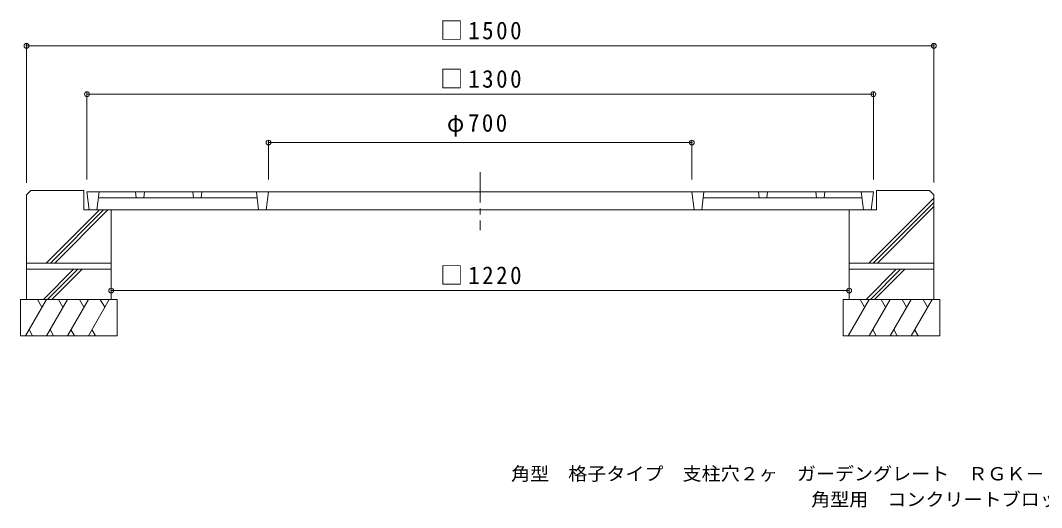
# Model space of a CAD drawing. Units: millimetres at full size, sheet at 1:10; details may follow other scales. Extents: x -1690 to 1870, y -1366 to 1268.
# Drawn here: x -1598 to 90, y -1366 to -561 of the extents above; entities that cross this region are included whole.
import ezdxf
from ezdxf.enums import TextEntityAlignment as Align

# ---------------------------------------------------------------- set-up
doc = ezdxf.new("R2010")
doc.units = ezdxf.units.MM
doc.header["$LTSCALE"] = 10
doc.header["$PDMODE"] = 32
doc.header["$PDSIZE"] = 8
doc.linetypes.add('CHAIN1', pattern=[8, 5, -1, 1, -1])
for name, color, linetype, lineweight in [('C-0', 3, 'Continuous', 9), ('C-1', 2, 'Continuous', 9), ('C-3', 6, 'Continuous', 9), ('C-4', 7, 'Continuous', 9)]:
    doc.layers.add(name, color=color, linetype=linetype, lineweight=lineweight)
doc.layers.add('F-F_F-Fﾚｲﾔ', color=7, linetype='Continuous')
doc.styles.add('ＭＳ ゴシック', font='')
doc.styles.get('ＭＳ ゴシック').set_extended_font_data('MS Gothic')

msp = doc.modelspace()

# ---------------------------------------------------------------- linework, layer by layer
at = {"layer": 'C-0'}
for p, q in [((-1488.09, -844.12), (-1484.4, -874.11)), ((-1488.09, -844.12), (-188.09, -844.12)), ((-1468.09, -844.12), (-1471.77, -874.11)), ((-1206.86, -854.12), (-1469.31, -854.12)), ((-1408.09, -844.12), (-1406.86, -854.12)), ((-1393.09, -844.12), (-1394.31, -854.12)), ((-1313.09, -844.12), (-1311.86, -854.12)), ((-1298.09, -844.12), (-1299.31, -854.12)), ((-1208.09, -844.12), (-1204.4, -874.11)), ((-1188.09, -844.12), (-1191.77, -874.11)), ((-488.09, -844.12), (-484.4, -874.11)), ((-468.09, -844.12), (-471.77, -874.11)), ((-469.31, -854.12), (-206.86, -854.12)), ((-378.09, -844.12), (-376.86, -854.12)), ((-363.09, -844.12), (-364.31, -854.12)), ((-283.09, -844.12), (-281.86, -854.12)), ((-268.09, -844.12), (-269.31, -854.12)), ((-208.09, -844.12), (-204.4, -874.11)), ((-188.09, -844.12), (-191.77, -874.11)), ((-1484.4, -874.11), (-191.77, -874.11))]:
    msp.add_line(p, q, dxfattribs=at)
at = {"layer": 'C-1', "linetype": 'CHAIN1'}
msp.add_line((-838.09, -811.72), (-838.09, -907.43), dxfattribs=at)
at = {"layer": 'C-1'}
for p, q in [((-1588.09, -849.12), (-1581.09, -842.11)), ((-1581.09, -842.11), (-1493.09, -842.11)), ((-183.09, -842.11), (-183.09, -874.11)), ((-95.09, -842.11), (-183.09, -842.11)), ((-95.09, -842.11), (-88.09, -849.11)), ((-1588.09, -849.12), (-1588.09, -962.11)), ((-195.63, -962.11), (-88.09, -854.57)), ((-88.09, -849.11), (-88.09, -962.11)), ((-1555.63, -962.11), (-1467.63, -874.11)), ((-1548.56, -962.11), (-1460.56, -874.11)), ((-1541.48, -962.11), (-1453.48, -874.11)), ((-228.09, -874.11), (-228.09, -962.11)), ((-183.09, -874.11), (-228.09, -874.11)), ((-188.56, -962.11), (-88.09, -861.64)), ((-181.49, -962.11), (-88.09, -868.72)), ((-1588.09, -962.11), (-1448.09, -962.11)), ((-88.09, -962.11), (-228.09, -962.11))]:
    msp.add_line(p, q, dxfattribs=at)
msp.add_lwpolyline([(-1493.09, -842.11), (-1493.09, -874.11), (-1448.09, -874.11), (-1448.09, -962.11)], dxfattribs=at)
at = {"layer": 'C-3'}
for p, q in [((-1588.09, -962.11), (-1588.09, -1022.11)), ((-1448.09, -962.11), (-1448.09, -1022.11)), ((-228.09, -962.11), (-228.09, -1022.11)), ((-88.09, -962.11), (-88.09, -1022.11)), ((-1588.09, -972.11), (-1448.09, -972.11)), ((-1560.14, -1022.11), (-1510.14, -972.11)), ((-1553.07, -1022.11), (-1503.07, -972.11)), ((-1546, -1022.11), (-1496, -972.11)), ((-88.09, -972.11), (-228.09, -972.11)), ((-200.14, -1022.11), (-150.14, -972.11)), ((-193.07, -1022.11), (-143.07, -972.11)), ((-186, -1022.11), (-136, -972.11)), ((-1598.09, -1022.11), (-1438.09, -1022.11)), ((-1598.09, -1022.11), (-1598.09, -1082.11)), ((-1555.06, -1022.11), (-1589.71, -1082.11)), ((-1569.93, -1022.11), (-1562.5, -1034.99)), ((-1520.42, -1022.11), (-1555.06, -1082.11)), ((-1535.29, -1022.11), (-1527.86, -1034.99)), ((-1485.78, -1022.11), (-1520.42, -1082.11)), ((-1500.65, -1022.11), (-1493.21, -1034.99)), ((-1451.14, -1022.11), (-1485.78, -1082.11)), ((-1466.01, -1022.11), (-1458.57, -1034.99)), ((-1438.09, -1022.11), (-1438.09, -1082.11)), ((-238.09, -1022.11), (-238.09, -1082.11)), ((-78.09, -1022.11), (-238.09, -1022.11)), ((-195.06, -1022.11), (-229.71, -1082.11)), ((-209.93, -1022.11), (-202.5, -1034.99)), ((-160.42, -1022.11), (-195.06, -1082.11)), ((-175.29, -1022.11), (-167.86, -1034.99)), ((-125.78, -1022.11), (-160.42, -1082.11)), ((-140.65, -1022.11), (-133.22, -1034.99)), ((-91.14, -1022.11), (-125.78, -1082.11)), ((-106.01, -1022.11), (-98.57, -1034.99)), ((-78.09, -1022.11), (-78.09, -1082.11)), ((-1583.79, -1071.87), (-1577.88, -1082.11)), ((-1549.15, -1071.87), (-1543.23, -1082.11)), ((-1514.51, -1071.87), (-1508.59, -1082.11)), ((-1479.87, -1071.87), (-1473.95, -1082.11)), ((-189.15, -1071.87), (-183.23, -1082.11)), ((-154.51, -1071.87), (-148.59, -1082.11)), ((-119.87, -1071.87), (-113.95, -1082.11)), ((-1598.09, -1082.11), (-1438.09, -1082.11)), ((-78.09, -1082.11), (-238.09, -1082.11))]:
    msp.add_line(p, q, dxfattribs=at)
at = {"layer": 'C-4'}
for p, q in [((-1588.09, -599.89), (-1588.09, -829.12)), ((-1588.09, -602.89), (-88.09, -602.89)), ((-88.09, -599.89), (-88.09, -829.11)), ((-1488.09, -679.89), (-1488.09, -824.11)), ((-1488.09, -682.89), (-188.09, -682.89)), ((-188.09, -679.89), (-188.09, -824.11)), ((-1188.09, -759.89), (-1188.09, -824.11)), ((-1188.09, -762.89), (-488.09, -762.89)), ((-488.09, -759.89), (-488.09, -824.11)), ((-1448.09, -1007.59), (-228.09, -1007.59))]:
    msp.add_line(p, q, dxfattribs=at)
for p in [(-1588.09, -602.89), (-88.09, -602.89), (-1488.09, -682.89), (-188.09, -682.89), (-1188.09, -762.89), (-488.09, -762.89), (-1448.09, -1007.59), (-228.09, -1007.59)]:
    msp.add_point(p, dxfattribs=at)

# ---------------------------------------------------------------- texts
at = {"layer": 'C-4', "color": 2, "char_height": 29.33, "attachment_point": 7, "style": 'ＭＳ ゴシック'}
for s, insert in [('\\T1.22;\\W0.95;□1500', (-904.34, -592.89)), ('\\T1.22;\\W0.95;□1300', (-904.34, -672.89)), ('\\T1.21;\\W0.95;φ700', (-893.09, -752.89)), ('\\T1.22;\\W0.95;□1220', (-904.34, -997.59))]:
    msp.add_mtext(s, dxfattribs=dict(at, insert=insert))
at = {"layer": 'F-F_F-Fﾚｲﾔ', "style": 'ＭＳ ゴシック', "width": 1.05}
for s, p in [('角型\u3000格子タイプ\u3000支柱穴２ヶ\u3000ガーデングレート\u3000ＲＧＫ－２－１３００×７００', (-786.98, -1327.93)), ('角型用\u3000コンクリートブロック\u3000ＢＳー１３００', (-290.98, -1370.32))]:
    msp.add_text(s, height=21.99, dxfattribs=at).set_placement(p, align=Align.BOTTOM_LEFT)

doc.saveas('drawing.dxf')
